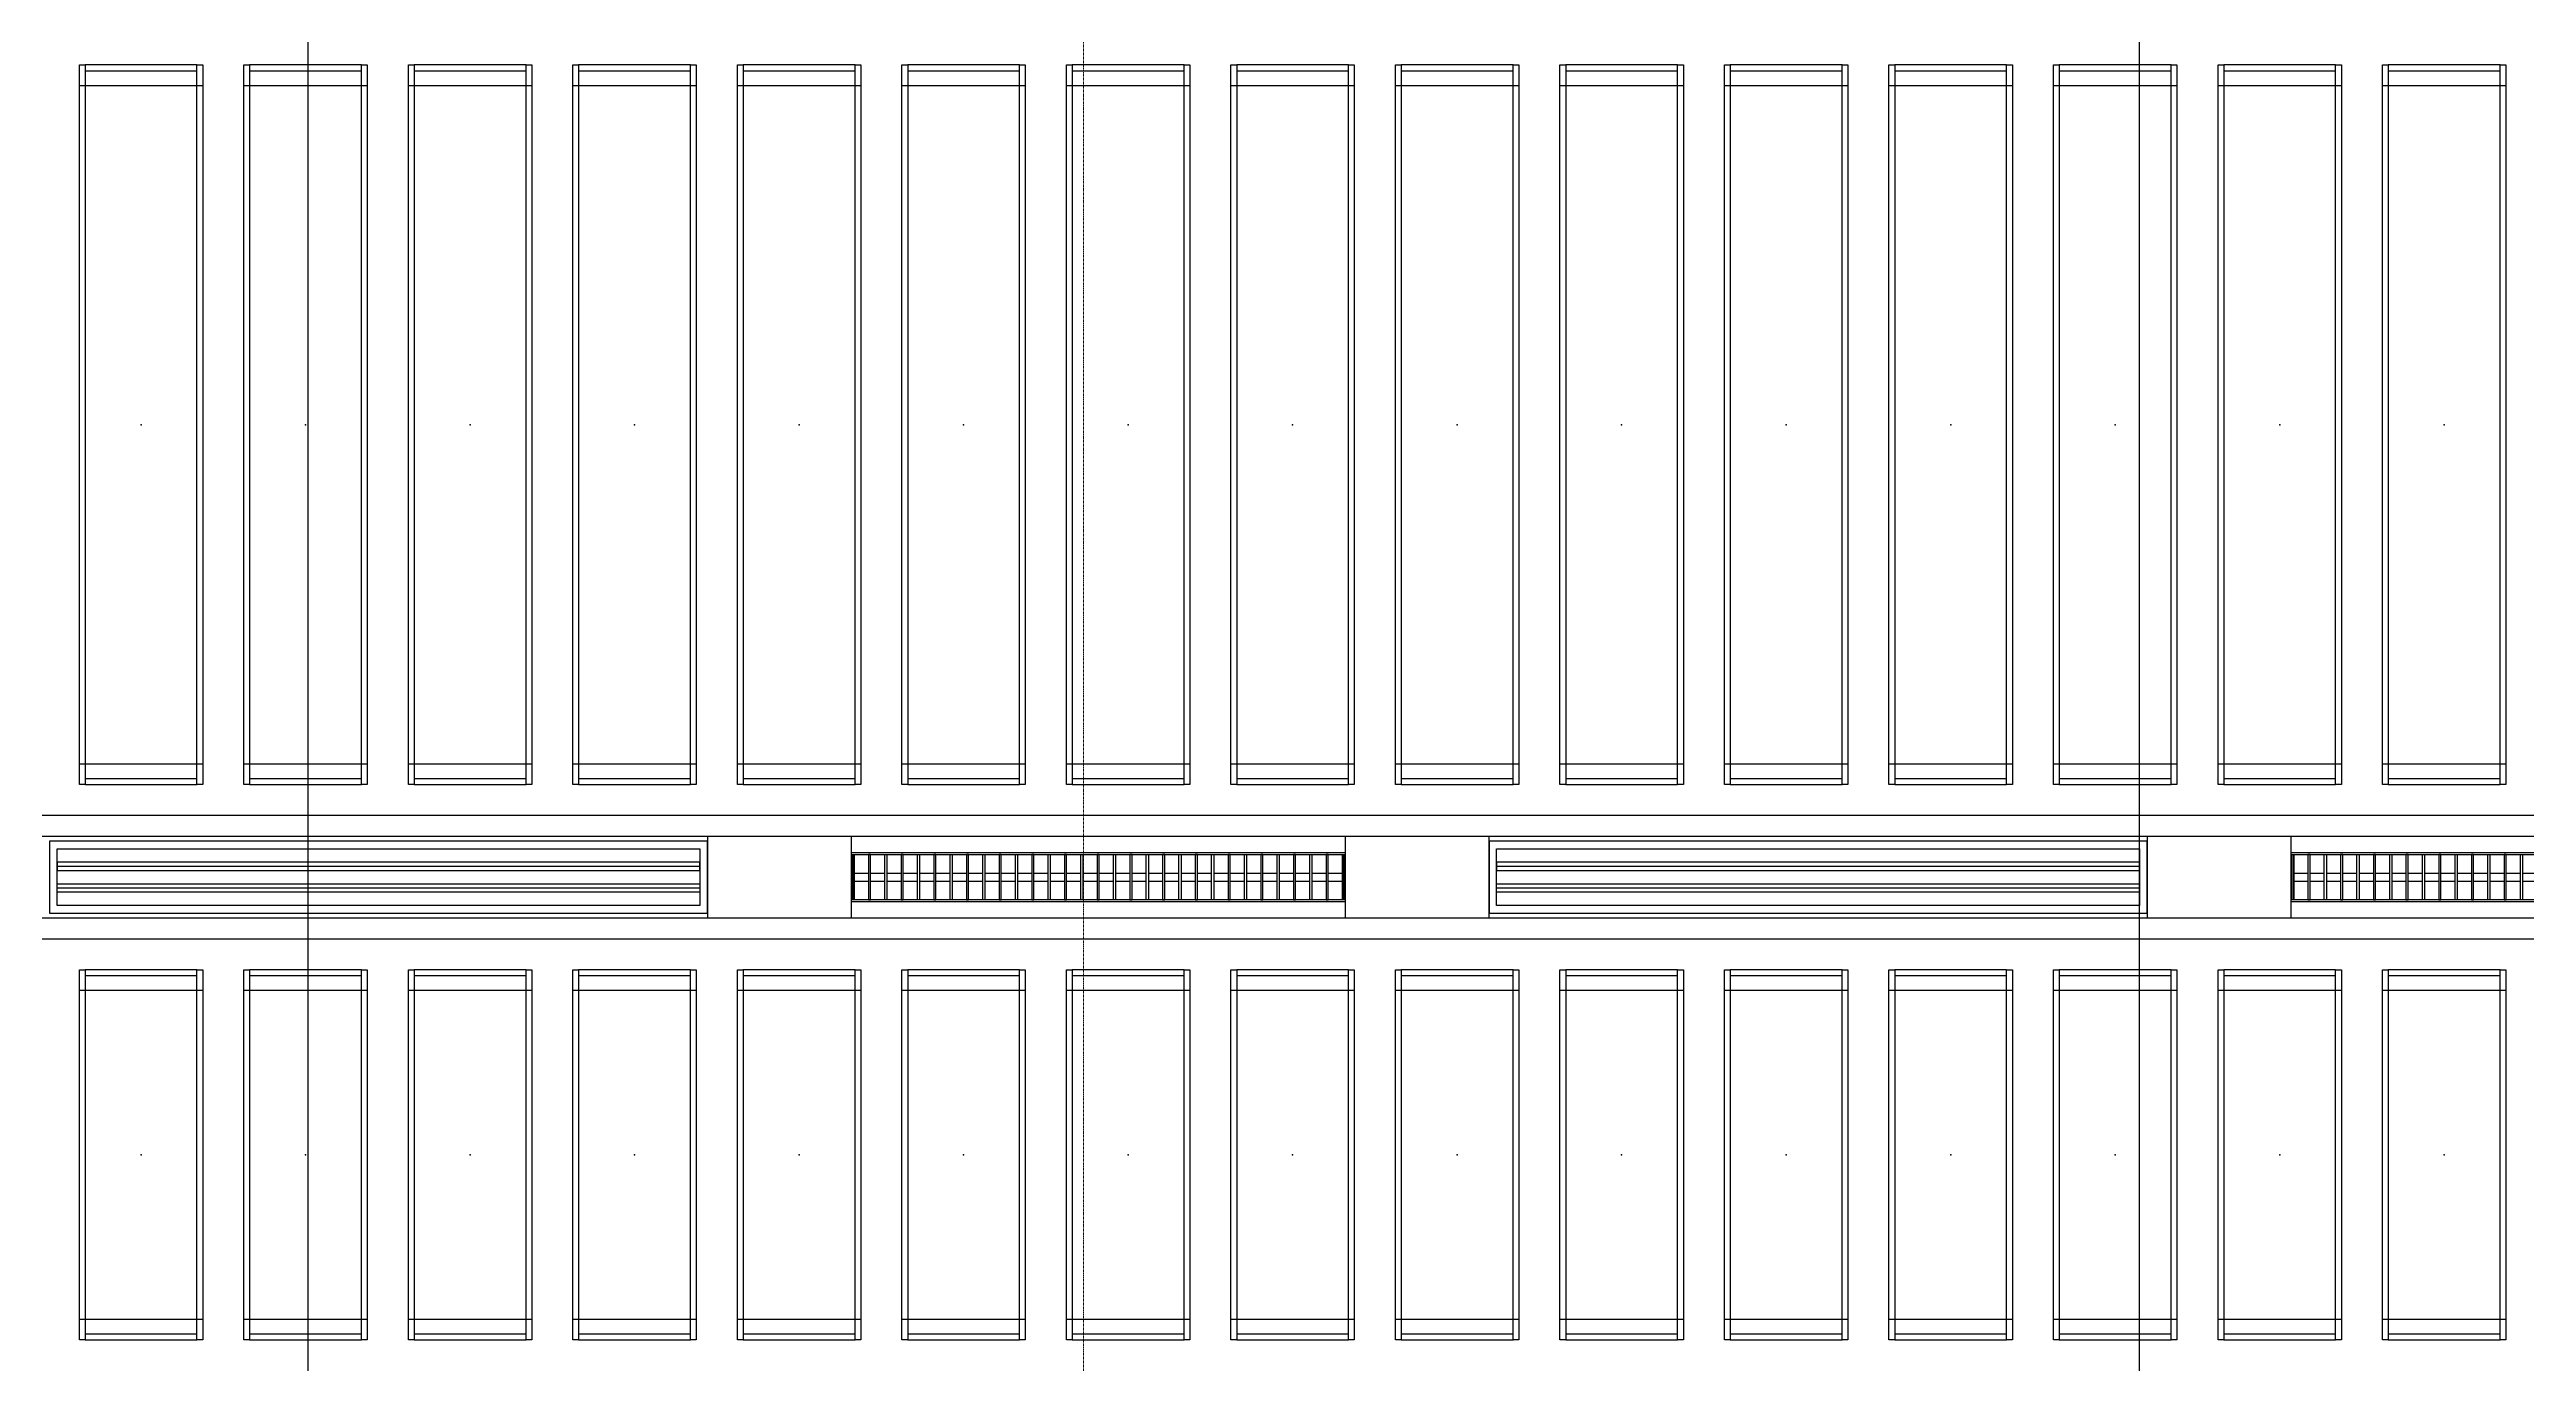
# Model space of a CAD drawing. Header units: millimetres. Extents: x -962357 to -591933, y -35273 to 59420.
# Drawn here: x -678794 to -672772, y 4287 to 7483 of the extents above; entities that cross this region are included whole.
import ezdxf
from ezdxf.enums import TextEntityAlignment as Align

# ---------------------------------------------------------------- set-up
doc = ezdxf.new("R2010")
doc.units = ezdxf.units.MM
doc.linetypes.add('DPA_Grid _ Level 100', pattern=[10, 5.5, -1.6, 1.3, -1.6])
for name, color, linetype in [('000 - WIPEOUT', 250, 'Continuous'), ('001 - ASCESSORIES', 251, 'Continuous'), ('A04_TUBE SERIES', 2, 'Continuous'), ('A11_ALU.SOLID SHEET', 2, 'Continuous')]:
    doc.layers.add(name, color=color, linetype=linetype)
for name, color, linetype, lineweight in [('008 - LIGHTING', 1, 'Continuous', 9), ('A-ROOM-IDEN', 3, 'Continuous', 25), ('S-GRID', 251, 'Continuous', 9)]:
    doc.layers.add(name, color=color, linetype=linetype, lineweight=lineweight)

# ---------------------------------------------------------------- blocks, each defined once
blk = doc.blocks.new('*U742')
blk.add_point((0, 0))
at = {"layer": 'Defpoints', "color": 250}
blk.add_text('AL.SHEET-HAT-TYPE-C', height=7, rotation=270, dxfattribs=at).set_placement((15, 0), align=Align.BOTTOM_CENTER)
blk.add_wipeout([(0, -100), (350, -100), (350, 100), (0, 100)]).dxf.layer = '000 - WIPEOUT'
at = {"layer": 'A11_ALU.SOLID SHEET', "color": 0}
blk.add_lwpolyline([(0, -100), (350, -100), (350, 100), (0, 100)], close=True, dxfattribs=at)
blk = doc.blocks.new('*U526')
at = {"layer": '001 - ASCESSORIES', "color": 0, "linetype": 'ByBlock'}
blk.add_lwpolyline([(800, 87.5), (-800, 87.5), (-800, -87.5), (800, -87.5)], close=True, dxfattribs=at)
at = {"layer": '001 - ASCESSORIES', "linetype": 'ByBlock'}
for points in [[(-781.5, 69), (781.5, 69), (781.5, -69), (-781.5, -69)], [(781.5, 36.3), (-781.5, 36.3), (-781.5, 16.3), (781.5, 16.3)], [(-781.5, -16.3), (781.5, -16.3), (781.5, -36.3), (-781.5, -36.3)]]:
    blk.add_lwpolyline(points, close=True, dxfattribs=at)
for points in [[(781.5, 26.3), (-781.5, 26.3)], [(-781.5, -26.3), (781.5, -26.3)]]:
    blk.add_lwpolyline(points, dxfattribs=at)
blk = doc.blocks.new('*U570')
at = {"color": 1}
blk.add_wipeout([(600, -60), (-600, -60), (-600, 60), (600, 60)], dxfattribs=at).dxf.layer = '000 - WIPEOUT'
at = {"layer": '001 - ASCESSORIES', "color": 0}
blk.add_lwpolyline([(600, -60), (-600, -60), (-600, 60), (600, 60)], close=True, dxfattribs=at)
at = {"layer": '001 - ASCESSORIES'}
for points in [[(-593.5, -55), (-598.5, -55), (-598.5, 55), (-593.5, 55)], [(595, -55), (-595, -55), (-595, 55), (595, 55)], [(-558.8, -55), (-553.8, -55), (-553.8, 55), (-558.8, 55)], [(-514, -55), (-519, -55), (-519, 55), (-514, 55)], [(-479.3, -55), (-474.3, -55), (-474.3, 55), (-479.3, 55)], [(-434.6, -55), (-439.6, -55), (-439.6, 55), (-434.6, 55)], [(-399.8, -55), (-394.8, -55), (-394.8, 55), (-399.8, 55)], [(-355.1, -55), (-360.1, -55), (-360.1, 55), (-355.1, 55)], [(-320.4, -55), (-315.4, -55), (-315.4, 55), (-320.4, 55)], [(-275.6, -55), (-280.6, -55), (-280.6, 55), (-275.6, 55)], [(-240.9, -55), (-235.9, -55), (-235.9, 55), (-240.9, 55)], [(-196.2, -55), (-201.2, -55), (-201.2, 55), (-196.2, 55)], [(-161.4, -55), (-156.4, -55), (-156.4, 55), (-161.4, 55)], [(-116.7, -55), (-121.7, -55), (-121.7, 55), (-116.7, 55)], [(-82, -55), (-77, -55), (-77, 55), (-82, 55)], [(-37.2, -55), (-42.2, -55), (-42.2, 55), (-37.2, 55)], [(-2.5, -55), (2.5, -55), (2.5, 55), (-2.5, 55)], [(42.2, -55), (37.2, -55), (37.2, 55), (42.2, 55)], [(77, -55), (82, -55), (82, 55), (77, 55)], [(121.7, -55), (116.7, -55), (116.7, 55), (121.7, 55)], [(156.4, -55), (161.4, -55), (161.4, 55), (156.4, 55)], [(201.2, -55), (196.2, -55), (196.2, 55), (201.2, 55)], [(235.9, -55), (240.9, -55), (240.9, 55), (235.9, 55)], [(280.6, -55), (275.6, -55), (275.6, 55), (280.6, 55)], [(315.4, -55), (320.4, -55), (320.4, 55), (315.4, 55)], [(360.1, -55), (355.1, -55), (355.1, 55), (360.1, 55)], [(394.8, -55), (399.8, -55), (399.8, 55), (394.8, 55)], [(439.6, -55), (434.6, -55), (434.6, 55), (439.6, 55)], [(474.3, -55), (479.3, -55), (479.3, 55), (474.3, 55)], [(519, -55), (514, -55), (514, 55), (519, 55)], [(553.8, -55), (558.8, -55), (558.8, 55), (553.8, 55)], [(598.5, -55), (593.5, -55), (593.5, 55), (598.5, 55)]]:
    blk.add_lwpolyline(points, close=True, dxfattribs=at)
for points in [[(-593.5, 10), (-558.8, 10)], [(-553.8, 10), (-519, 10)], [(-514, 10), (-479.3, 10)], [(-474.3, 10), (-439.6, 10)], [(-434.6, 10), (-399.8, 10)], [(-394.8, 10), (-360.1, 10)], [(-355.1, 10), (-320.4, 10)], [(-315.4, 10), (-280.6, 10)], [(-275.6, 10), (-240.9, 10)], [(-235.9, 10), (-201.2, 10)], [(-196.2, 10), (-161.4, 10)], [(-156.4, 10), (-121.7, 10)], [(-116.7, 10), (-82, 10)], [(-77, 10), (-42.2, 10)], [(-37.2, 10), (-2.5, 10)], [(2.5, 10), (37.2, 10)], [(42.2, 10), (77, 10)], [(82, 10), (116.7, 10)], [(121.7, 10), (156.4, 10)], [(161.4, 10), (196.2, 10)], [(201.2, 10), (235.9, 10)], [(240.9, 10), (275.6, 10)], [(280.6, 10), (315.4, 10)], [(320.4, 10), (355.1, 10)], [(360.1, 10), (394.8, 10)], [(399.8, 10), (434.6, 10)], [(439.6, 10), (474.3, 10)], [(479.3, 10), (514, 10)], [(519, 10), (553.8, 10)], [(558.8, 10), (593.5, 10)], [(-593.5, -10), (-558.8, -10)], [(-553.8, -10), (-519, -10)], [(-514, -10), (-479.3, -10)], [(-474.3, -10), (-439.6, -10)], [(-434.6, -10), (-399.8, -10)], [(-394.8, -10), (-360.1, -10)], [(-355.1, -10), (-320.4, -10)], [(-315.4, -10), (-280.6, -10)], [(-275.6, -10), (-240.9, -10)], [(-235.9, -10), (-201.2, -10)], [(-196.2, -10), (-161.4, -10)], [(-156.4, -10), (-121.7, -10)], [(-116.7, -10), (-82, -10)], [(-77, -10), (-42.2, -10)], [(-37.2, -10), (-2.5, -10)], [(2.5, -10), (37.2, -10)], [(42.2, -10), (77, -10)], [(82, -10), (116.7, -10)], [(121.7, -10), (156.4, -10)], [(161.4, -10), (196.2, -10)], [(201.2, -10), (235.9, -10)], [(240.9, -10), (275.6, -10)], [(280.6, -10), (315.4, -10)], [(320.4, -10), (355.1, -10)], [(360.1, -10), (394.8, -10)], [(399.8, -10), (434.6, -10)], [(439.6, -10), (474.3, -10)], [(479.3, -10), (514, -10)], [(519, -10), (553.8, -10)], [(558.8, -10), (593.5, -10)]]:
    blk.add_lwpolyline(points, dxfattribs=at)
blk = doc.blocks.new('*U734')
blk.add_wipeout([(-25, 0), (25, 0), (25, 81755), (-25, 81755)]).dxf.layer = '000 - WIPEOUT'
at = {"layer": 'A04_TUBE SERIES', "color": 0}
blk.add_lwpolyline([(-25, 0), (25, 0), (25, 81755), (-25, 81755)], close=True, dxfattribs=at)
at = {"layer": 'Defpoints', "color": 250, "flags": 1}
blk.add_attdef('EXTR.OVL-LENGTH_', (-33.1, -9), '', height=5, dxfattribs=at)
blk = doc.blocks.new('*U731')
blk.add_wipeout([(-25, 0), (25, 0), (25, 81755), (-25, 81755)]).dxf.layer = '000 - WIPEOUT'
at = {"layer": 'A04_TUBE SERIES', "color": 0}
blk.add_lwpolyline([(-25, 0), (25, 0), (25, 81755), (-25, 81755)], close=True, dxfattribs=at)
at = {"layer": 'Defpoints', "color": 250, "flags": 1}
blk.add_attdef('EXTR.OVL-LENGTH_', (-33.1, -9), '', height=5, dxfattribs=at)
blk = doc.blocks.new('*U615')
for p, q in [((-825.3, -3950), (-825.3, -3650)), ((825, -3650), (825, -3950)), ((-825.3, -4350), (-825.3, -4050)), ((825, -4050), (825, -4350)), ((-825.3, -4750), (-825.3, -4450)), ((825, -4450), (825, -4750)), ((-825.3, -5150), (-825.3, -4850)), ((825, -4850), (825, -5150)), ((-825.3, -5550), (-825.3, -5250)), ((825, -5250), (825, -5550)), ((-825.3, -5950), (-825.3, -5650)), ((825, -5650), (825, -5950)), ((-825.3, -6350), (-825.3, -6050)), ((825, -6050), (825, -6350)), ((-825.3, -6750), (-825.3, -6450)), ((825, -6450), (825, -6750)), ((-825.3, -7150), (-825.3, -6850)), ((825, -6850), (825, -7150)), ((-825.3, -7550), (-825.3, -7250)), ((825, -7250), (825, -7550)), ((-825.3, -7950), (-825.3, -7650)), ((825, -7650), (825, -7950)), ((-825.3, -8350), (-825.3, -8050)), ((825, -8050), (825, -8350)), ((-825.3, -8750), (-825.3, -8450)), ((825, -8450), (825, -8750)), ((-825.3, -9150), (-825.3, -8850)), ((825, -8850), (825, -9150)), ((-825.3, -9550), (-825.3, -9250)), ((825, -9250), (825, -9550))]:
    blk.add_line(p, q)
for p in [(0, -3800), (0, -4200), (0, -4600), (0, -5000), (0, -5400), (0, -5800), (0, -6200), (0, -6600), (0, -7000), (0, -7400), (0, -7800), (0, -8200), (0, -8600), (0, -9000), (0, -9400)]:
    blk.add_point(p)
at = {"layer": 'A11_ALU.SOLID SHEET', "color": 0}
for points in [[(-875, -3650), (875, -3650), (875, -3664), (-875, -3664)], [(-875, -3936), (-861, -3936), (-861, -3664), (-875, -3664)], [(875, -3664), (861, -3664), (861, -3936), (875, -3936)], [(-875, -3936), (875, -3936), (875, -3950), (-875, -3950)], [(-875, -4050), (875, -4050), (875, -4064), (-875, -4064)], [(-875, -4336), (-861, -4336), (-861, -4064), (-875, -4064)], [(875, -4064), (861, -4064), (861, -4336), (875, -4336)], [(-875, -4336), (875, -4336), (875, -4350), (-875, -4350)], [(-875, -4450), (875, -4450), (875, -4464), (-875, -4464)], [(-875, -4736), (-861, -4736), (-861, -4464), (-875, -4464)], [(875, -4464), (861, -4464), (861, -4736), (875, -4736)], [(-875, -4736), (875, -4736), (875, -4750), (-875, -4750)], [(-875, -4850), (875, -4850), (875, -4864), (-875, -4864)], [(-875, -5136), (-861, -5136), (-861, -4864), (-875, -4864)], [(875, -4864), (861, -4864), (861, -5136), (875, -5136)], [(-875, -5136), (875, -5136), (875, -5150), (-875, -5150)], [(-875, -5250), (875, -5250), (875, -5264), (-875, -5264)], [(-875, -5536), (-861, -5536), (-861, -5264), (-875, -5264)], [(875, -5264), (861, -5264), (861, -5536), (875, -5536)], [(-875, -5536), (875, -5536), (875, -5550), (-875, -5550)], [(-875, -5650), (875, -5650), (875, -5664), (-875, -5664)], [(-875, -5936), (-861, -5936), (-861, -5664), (-875, -5664)], [(875, -5664), (861, -5664), (861, -5936), (875, -5936)], [(-875, -5936), (875, -5936), (875, -5950), (-875, -5950)], [(-875, -6050), (875, -6050), (875, -6064), (-875, -6064)], [(-875, -6336), (-861, -6336), (-861, -6064), (-875, -6064)], [(875, -6064), (861, -6064), (861, -6336), (875, -6336)], [(-875, -6336), (875, -6336), (875, -6350), (-875, -6350)], [(-875, -6450), (875, -6450), (875, -6464), (-875, -6464)], [(-875, -6736), (-861, -6736), (-861, -6464), (-875, -6464)], [(875, -6464), (861, -6464), (861, -6736), (875, -6736)], [(-875, -6736), (875, -6736), (875, -6750), (-875, -6750)], [(-875, -6850), (875, -6850), (875, -6864), (-875, -6864)], [(-875, -7136), (-861, -7136), (-861, -6864), (-875, -6864)], [(875, -6864), (861, -6864), (861, -7136), (875, -7136)], [(-875, -7136), (875, -7136), (875, -7150), (-875, -7150)], [(-875, -7250), (875, -7250), (875, -7264), (-875, -7264)], [(-875, -7536), (-861, -7536), (-861, -7264), (-875, -7264)], [(875, -7264), (861, -7264), (861, -7536), (875, -7536)], [(-875, -7536), (875, -7536), (875, -7550), (-875, -7550)], [(-875, -7650), (875, -7650), (875, -7664), (-875, -7664)], [(-875, -7936), (-861, -7936), (-861, -7664), (-875, -7664)], [(875, -7664), (861, -7664), (861, -7936), (875, -7936)], [(-875, -7936), (875, -7936), (875, -7950), (-875, -7950)], [(-875, -8050), (875, -8050), (875, -8064), (-875, -8064)], [(-875, -8336), (-861, -8336), (-861, -8064), (-875, -8064)], [(875, -8064), (861, -8064), (861, -8336), (875, -8336)], [(-875, -8336), (875, -8336), (875, -8350), (-875, -8350)], [(-875, -8450), (875, -8450), (875, -8464), (-875, -8464)], [(-875, -8736), (-861, -8736), (-861, -8464), (-875, -8464)], [(875, -8464), (861, -8464), (861, -8736), (875, -8736)], [(-875, -8736), (875, -8736), (875, -8750), (-875, -8750)], [(-875, -8850), (875, -8850), (875, -8864), (-875, -8864)], [(-875, -9136), (-861, -9136), (-861, -8864), (-875, -8864)], [(875, -8864), (861, -8864), (861, -9136), (875, -9136)], [(-875, -9136), (875, -9136), (875, -9150), (-875, -9150)], [(-875, -9250), (875, -9250), (875, -9264), (-875, -9264)], [(-875, -9536), (-861, -9536), (-861, -9264), (-875, -9264)], [(875, -9264), (861, -9264), (861, -9536), (875, -9536)], [(-875, -9536), (875, -9536), (875, -9550), (-875, -9550)]]:
    blk.add_lwpolyline(points, close=True, dxfattribs=at)
blk = doc.blocks.new('*U618')
for p, q in [((-400.3, 1650), (-400.3, 1950)), ((400, 1950), (400, 1650)), ((-400.3, 1250), (-400.3, 1550)), ((400, 1550), (400, 1250)), ((-400.3, 850), (-400.3, 1150)), ((400, 1150), (400, 850)), ((-400.3, 450), (-400.3, 750)), ((400, 750), (400, 450)), ((-400.3, 50), (-400.3, 350)), ((400, 350), (400, 50)), ((-400.3, -350), (-400.3, -50)), ((400, -50), (400, -350)), ((-400.3, -750), (-400.3, -450)), ((400, -450), (400, -750)), ((-400.3, -1150), (-400.3, -850)), ((400, -850), (400, -1150)), ((-400.3, -1550), (-400.3, -1250)), ((400, -1250), (400, -1550)), ((-400.3, -1950), (-400.3, -1650)), ((400, -1650), (400, -1950)), ((-400.3, -2350), (-400.3, -2050)), ((400, -2050), (400, -2350)), ((-400.3, -2750), (-400.3, -2450)), ((400, -2450), (400, -2750)), ((-400.3, -3150), (-400.3, -2850)), ((400, -2850), (400, -3150)), ((-400.3, -3550), (-400.3, -3250)), ((400, -3250), (400, -3550)), ((-400.3, -3950), (-400.3, -3650)), ((400, -3650), (400, -3950))]:
    blk.add_line(p, q)
for p in [(0, 1800), (0, 1400), (0, 1000), (0, 600), (0, 200), (0, -200), (0, -600), (0, -1000), (0, -1400), (0, -1800), (0, -2200), (0, -2600), (0, -3000), (0, -3400), (0, -3800)]:
    blk.add_point(p)
at = {"layer": 'A11_ALU.SOLID SHEET', "color": 0}
for points in [[(-450, 1950), (450, 1950), (450, 1936), (-450, 1936)], [(-450, 1664), (-436, 1664), (-436, 1936), (-450, 1936)], [(450, 1936), (436, 1936), (436, 1664), (450, 1664)], [(-450, 1664), (450, 1664), (450, 1650), (-450, 1650)], [(-450, 1550), (450, 1550), (450, 1536), (-450, 1536)], [(-450, 1264), (-436, 1264), (-436, 1536), (-450, 1536)], [(450, 1536), (436, 1536), (436, 1264), (450, 1264)], [(-450, 1264), (450, 1264), (450, 1250), (-450, 1250)], [(-450, 1150), (450, 1150), (450, 1136), (-450, 1136)], [(-450, 864), (-436, 864), (-436, 1136), (-450, 1136)], [(450, 1136), (436, 1136), (436, 864), (450, 864)], [(-450, 864), (450, 864), (450, 850), (-450, 850)], [(-450, 750), (450, 750), (450, 736), (-450, 736)], [(-450, 464), (-436, 464), (-436, 736), (-450, 736)], [(450, 736), (436, 736), (436, 464), (450, 464)], [(-450, 464), (450, 464), (450, 450), (-450, 450)], [(-450, 350), (450, 350), (450, 336), (-450, 336)], [(-450, 64), (-436, 64), (-436, 336), (-450, 336)], [(450, 336), (436, 336), (436, 64), (450, 64)], [(-450, 64), (450, 64), (450, 50), (-450, 50)], [(-450, -50), (450, -50), (450, -64), (-450, -64)], [(-450, -336), (-436, -336), (-436, -64), (-450, -64)], [(450, -64), (436, -64), (436, -336), (450, -336)], [(-450, -336), (450, -336), (450, -350), (-450, -350)], [(-450, -450), (450, -450), (450, -464), (-450, -464)], [(-450, -736), (-436, -736), (-436, -464), (-450, -464)], [(450, -464), (436, -464), (436, -736), (450, -736)], [(-450, -736), (450, -736), (450, -750), (-450, -750)], [(-450, -850), (450, -850), (450, -864), (-450, -864)], [(-450, -1136), (-436, -1136), (-436, -864), (-450, -864)], [(450, -864), (436, -864), (436, -1136), (450, -1136)], [(-450, -1136), (450, -1136), (450, -1150), (-450, -1150)], [(-450, -1250), (450, -1250), (450, -1264), (-450, -1264)], [(-450, -1536), (-436, -1536), (-436, -1264), (-450, -1264)], [(450, -1264), (436, -1264), (436, -1536), (450, -1536)], [(-450, -1536), (450, -1536), (450, -1550), (-450, -1550)], [(-450, -1650), (450, -1650), (450, -1664), (-450, -1664)], [(-450, -1936), (-436, -1936), (-436, -1664), (-450, -1664)], [(450, -1664), (436, -1664), (436, -1936), (450, -1936)], [(-450, -1936), (450, -1936), (450, -1950), (-450, -1950)], [(-450, -2050), (450, -2050), (450, -2064), (-450, -2064)], [(-450, -2336), (-436, -2336), (-436, -2064), (-450, -2064)], [(450, -2064), (436, -2064), (436, -2336), (450, -2336)], [(-450, -2336), (450, -2336), (450, -2350), (-450, -2350)], [(-450, -2450), (450, -2450), (450, -2464), (-450, -2464)], [(-450, -2736), (-436, -2736), (-436, -2464), (-450, -2464)], [(450, -2464), (436, -2464), (436, -2736), (450, -2736)], [(-450, -2736), (450, -2736), (450, -2750), (-450, -2750)], [(-450, -2850), (450, -2850), (450, -2864), (-450, -2864)], [(-450, -3136), (-436, -3136), (-436, -2864), (-450, -2864)], [(450, -2864), (436, -2864), (436, -3136), (450, -3136)], [(-450, -3136), (450, -3136), (450, -3150), (-450, -3150)], [(-450, -3250), (450, -3250), (450, -3264), (-450, -3264)], [(-450, -3536), (-436, -3536), (-436, -3264), (-450, -3264)], [(450, -3264), (436, -3264), (436, -3536), (450, -3536)], [(-450, -3536), (450, -3536), (450, -3550), (-450, -3550)], [(-450, -3650), (450, -3650), (450, -3664), (-450, -3664)], [(-450, -3936), (-436, -3936), (-436, -3664), (-450, -3664)], [(450, -3664), (436, -3664), (436, -3936), (450, -3936)], [(-450, -3936), (450, -3936), (450, -3950), (-450, -3950)]]:
    blk.add_lwpolyline(points, close=True, dxfattribs=at)
blk = doc.blocks.new('*U856')
at = {"layer": 'A11_ALU.SOLID SHEET', "color": 0, "linetype": 'ByBlock', "rotation": 90}
for name, p in [('*U615', (62308.5, 2990)), ('*U618', (67908.5, 1215))]:
    blk.add_blockref(name, p, dxfattribs=at)
at = {"layer": 'A11_ALU.SOLID SHEET', "color": 1}
for p in [(67486, 1890), (69036, 1890), (70986, 1890)]:
    blk.add_blockref('*U742', p, dxfattribs=at)
at = {"layer": '008 - LIGHTING'}
for name, p in [('*U526', (66686, 1890)), ('*U570', (68436, 1890)), ('*U526', (70186, 1890)), ('*U570', (71936, 1890))]:
    blk.add_blockref(name, p, dxfattribs=at)
at = {"layer": 'A04_TUBE SERIES', "color": 0, "linetype": 'ByBlock', "rotation": 270}
for name, p in [('*U734', (21303.5, 2015)), ('*U731', (21303.5, 1765))]:
    blk.add_blockref(name, p, dxfattribs=at)

msp = doc.modelspace()

# ---------------------------------------------------------------- block references
at = {"layer": 'A11_ALU.SOLID SHEET', "color": 2}
msp.add_blockref('*U856', (-744680, 3580), dxfattribs=at)

# ---------------------------------------------------------------- next in the draw order: linework, layer by layer
at = {"layer": 'A-ROOM-IDEN'}
for p, q in [((-673712.1, 2757.6), (-673712.1, 22489.9)), ((-678165.3, 3066), (-678165.3, 20109.9))]:
    msp.add_line(p, q, dxfattribs=at)
at = {"layer": 'S-GRID', "linetype": 'DPA_Grid _ Level 100'}
msp.add_line((-676280, -30741.3), (-676280, 54920.2), dxfattribs=at)

doc.saveas('drawing.dxf')
